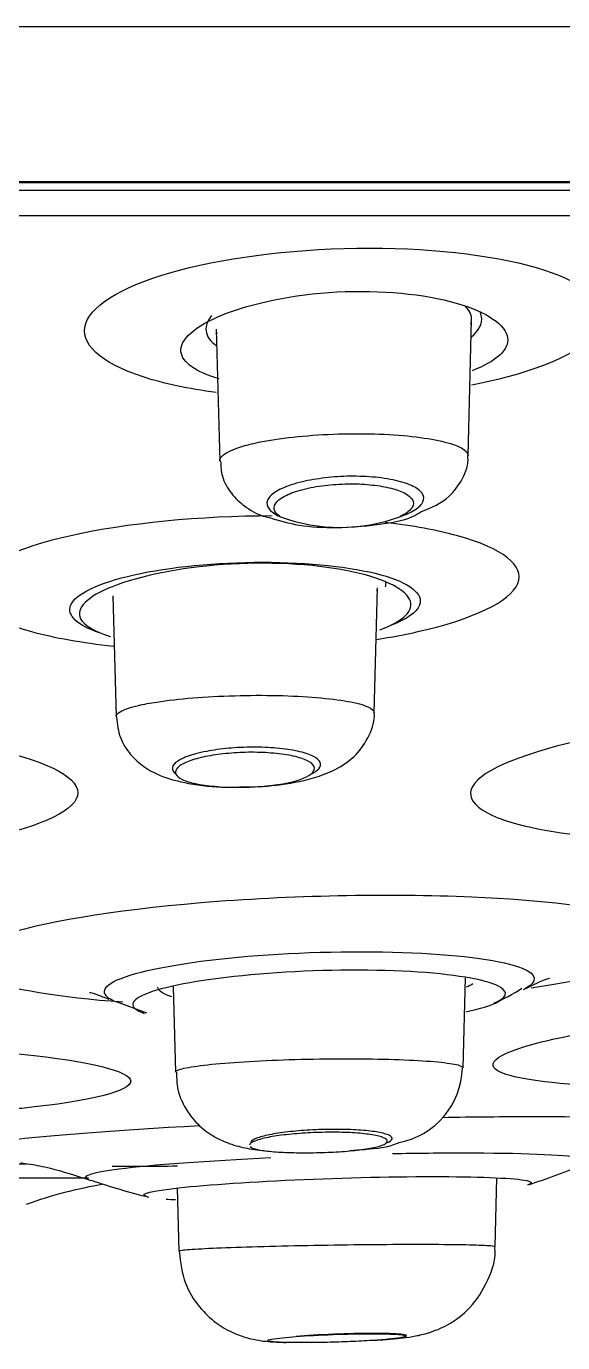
# Model space of a CAD drawing. Header units: millimetres. Extents: x -60 to 7633, y -2614 to 2146.
# Drawn here: x 3569.49 to 3575.33, y 1859.64 to 1873.98 of the extents above; entities that cross this region are included whole.
import ezdxf

# ---------------------------------------------------------------- set-up
doc = ezdxf.new("R2010")
doc.units = ezdxf.units.MM
doc.layers.get('0').update_dxf_attribs({"color": 250})

msp = doc.modelspace()

# ---------------------------------------------------------------- linework, layer by layer
at = {"linetype": 'Continuous'}
for p, q in [((3496.223, 1873.976), (3636.924, 1873.976)), ((3500.908, 1872.287), (3632.239, 1872.287)), ((3500.974, 1872.276), (3632.174, 1872.276)), ((3501.568, 1872.192), (3631.579, 1872.192)), ((3631.372, 1871.914), (3501.776, 1871.914)), ((3574.303, 1869.299), (3574.342, 1870.781)), ((3574.334, 1870.735), (3574.341, 1870.761)), ((3571.561, 1870.679), (3571.598, 1869.243)), ((3571.561, 1870.659), (3571.568, 1870.633)), ((3573.279, 1866.503), (3573.315, 1867.862)), ((3573.309, 1867.828), (3573.315, 1867.849)), ((3570.434, 1867.776), (3570.469, 1866.46)), ((3570.435, 1867.762), (3570.439, 1867.745)), ((3574.249, 1862.635), (3574.275, 1863.617)), ((3571.091, 1863.521), (3571.115, 1862.588)), ((3570.469, 1863.357), (3570.8, 1863.236)), ((3568.321, 1861.437), (3570.169, 1861.437)), ((3574.597, 1860.69), (3574.616, 1861.437)), ((3571.134, 1861.325), (3571.152, 1860.641)), ((3574.597, 1860.69), (3574.597, 1860.69))]:
    msp.add_line(p, q, dxfattribs=at)
for centre, radius, start, end in [((3572.909, 1870.4), 1.879, 249.7501, 290.2499), ((3571.866, 1873.567), 6.319, 284.6603, 284.6652), ((3571.572, 1873.603), 6.363, 258.429, 258.4353), ((3573.83, 1865.122), 1.935, 292.8984, 303.1932), ((3573.39, 1862.66), 0.853, 281.027, 358.2429), ((3572.653, 1868.605), 7.6, 287.6306, 292.6683), ((3572.653, 1868.605), 7.6, 251.1505, 256.0991), ((3571.168, 1856.439), 5, 99.6262, 109.5942)]:
    msp.add_arc(centre, radius, start, end, dxfattribs=at)
for points, knots in [([(3571.561, 1869.988), (3571.257, 1870.029), (3570.984, 1870.087), (3570.298, 1870.311), (3570.065, 1870.524), (3570.212, 1870.958), (3570.589, 1871.17), (3571.731, 1871.473), (3572.489, 1871.561), (3573.232, 1871.561)], [0, 0, 0, 0, 0.135802, 0.135802, 0.423868, 0.423868, 0.711934, 0.711934, 1, 1, 1, 1]), ([(3573.232, 1871.561), (3573.974, 1871.561), (3574.67, 1871.473), (3575.603, 1871.171), (3575.833, 1870.957), (3575.687, 1870.528), (3575.315, 1870.314), (3574.614, 1870.127), (3574.481, 1870.096), (3574.342, 1870.07)], [0, 0, 0, 0, 0.311039, 0.311039, 0.622079, 0.622079, 0.933118, 0.933118, 1, 1, 1, 1]), ([(3571.635, 1870.837), (3571.945, 1870.962), (3572.4, 1871.058), (3573.348, 1871.109), (3573.831, 1871.062), (3574.516, 1870.865), (3574.714, 1870.723), (3574.753, 1870.456), (3574.614, 1870.328), (3574.348, 1870.226)], [0, 0, 0, 0, 0.2545224, 0.2545224, 0.5090449, 0.5090449, 0.7635673, 0.7635673, 1, 1, 1, 1]), ([(3571.593, 1870.137), (3571.337, 1870.213), (3571.19, 1870.317), (3571.16, 1870.563), (3571.324, 1870.711), (3571.635, 1870.837)], [0, 0, 0, 0, 0.4601743, 0.4601743, 1, 1, 1, 1]), ([(3574.342, 1870.781), (3574.342, 1870.785), (3574.342, 1870.788), (3574.342, 1870.791), (3574.34, 1870.84), (3574.316, 1870.888), (3574.27, 1870.932)], [0, 0, 0, 0, 0.064351, 0.064351, 0.064351, 1, 1, 1, 1]), ([(3574.342, 1870.595), (3574.424, 1870.665), (3574.461, 1870.739), (3574.447, 1870.833), (3574.441, 1870.852), (3574.433, 1870.871)], [0, 0, 0, 0, 0.798816, 0.798816, 1, 1, 1, 1]), ([(3571.508, 1870.826), (3571.463, 1870.771), (3571.443, 1870.715), (3571.456, 1870.602), (3571.495, 1870.546), (3571.564, 1870.495)], [0, 0, 0, 0, 0.47544, 0.47544, 1, 1, 1, 1]), ([(3571.598, 1869.243), (3571.598, 1869.265), (3571.611, 1869.288), (3571.639, 1869.31), (3571.676, 1869.34), (3571.741, 1869.37), (3571.827, 1869.397), (3571.883, 1869.415), (3571.949, 1869.432), (3572.022, 1869.447)], [0, 0, 0, 0, 0.307504, 0.307504, 0.307504, 0.728316, 0.728316, 0.728316, 1, 1, 1, 1]), ([(3572.022, 1869.447), (3572.131, 1869.469), (3572.26, 1869.489), (3572.397, 1869.504), (3572.534, 1869.519), (3572.685, 1869.53), (3572.836, 1869.536), (3572.985, 1869.541), (3573.138, 1869.542), (3573.283, 1869.538), (3573.427, 1869.534), (3573.567, 1869.524), (3573.69, 1869.511), (3573.815, 1869.497), (3573.927, 1869.479), (3574.018, 1869.458), (3574.11, 1869.437), (3574.183, 1869.411), (3574.231, 1869.385), (3574.279, 1869.358), (3574.304, 1869.328), (3574.303, 1869.299)], [0, 0, 0, 0, 0.143634, 0.143634, 0.143634, 0.287393, 0.287393, 0.287393, 0.42936, 0.42936, 0.42936, 0.570214, 0.570214, 0.570214, 0.711762, 0.711762, 0.711762, 0.855481, 0.855481, 0.855481, 1, 1, 1, 1]), ([(3573.79, 1868.69), (3573.909, 1868.736), (3574.078, 1868.811), (3574.246, 1869.036), (3574.313, 1869.213), (3574.3, 1869.292), (3574.299, 1869.299)], [0, 0, 0, 0, 0.433857, 0.718477, 0.980239, 1, 1, 1, 1]), ([(3571.608, 1869.242), (3571.61, 1869.181), (3571.616, 1869.061), (3571.719, 1868.883), (3571.876, 1868.74), (3572.016, 1868.656), (3572.114, 1868.633), (3572.139, 1868.628)], [0, 0, 0, 0, 0.177952, 0.408976, 0.636849, 0.922575, 1, 1, 1, 1]), ([(3573.559, 1868.637), (3573.608, 1868.653), (3573.652, 1868.671), (3573.688, 1868.69), (3573.74, 1868.717), (3573.778, 1868.747), (3573.799, 1868.777), (3573.821, 1868.808), (3573.826, 1868.839), (3573.814, 1868.87), (3573.802, 1868.9), (3573.771, 1868.93), (3573.725, 1868.957), (3573.679, 1868.983), (3573.616, 1869.006), (3573.541, 1869.025), (3573.469, 1869.043), (3573.384, 1869.057), (3573.294, 1869.066), (3573.207, 1869.074), (3573.113, 1869.078), (3573.019, 1869.077), (3572.927, 1869.076), (3572.834, 1869.07), (3572.746, 1869.059), (3572.658, 1869.049), (3572.573, 1869.035), (3572.498, 1869.017), (3572.455, 1869.007), (3572.415, 1868.995), (3572.378, 1868.983), (3572.306, 1868.96), (3572.246, 1868.932), (3572.202, 1868.903), (3572.158, 1868.875), (3572.129, 1868.844), (3572.118, 1868.813), (3572.106, 1868.782), (3572.112, 1868.75), (3572.135, 1868.721), (3572.158, 1868.691), (3572.199, 1868.663), (3572.255, 1868.638), (3572.256, 1868.638), (3572.257, 1868.637), (3572.258, 1868.637)], [0, 0, 0, 0, 0.053083, 0.053083, 0.053083, 0.128611, 0.128611, 0.128611, 0.206921, 0.206921, 0.206921, 0.286187, 0.286187, 0.286187, 0.363945, 0.363945, 0.363945, 0.438397, 0.438397, 0.438397, 0.509426, 0.509426, 0.509426, 0.578493, 0.578493, 0.578493, 0.647726, 0.647726, 0.647726, 0.686514, 0.686514, 0.686514, 0.763665, 0.763665, 0.763665, 0.840691, 0.840691, 0.840691, 0.919556, 0.919556, 0.919556, 0.998628, 0.998628, 0.998628, 1, 1, 1, 1]), ([(3572.258, 1868.637), (3572.256, 1868.639), (3572.253, 1868.64), (3572.25, 1868.642), (3572.217, 1868.666), (3572.197, 1868.691), (3572.192, 1868.717), (3572.186, 1868.744), (3572.196, 1868.772), (3572.22, 1868.799), (3572.245, 1868.827), (3572.286, 1868.854), (3572.34, 1868.878), (3572.392, 1868.902), (3572.459, 1868.924), (3572.535, 1868.941), (3572.607, 1868.958), (3572.69, 1868.972), (3572.775, 1868.981), (3572.856, 1868.99), (3572.943, 1868.994), (3573.026, 1868.995), (3573.107, 1868.995), (3573.188, 1868.99), (3573.262, 1868.982), (3573.336, 1868.974), (3573.405, 1868.962), (3573.464, 1868.947), (3573.524, 1868.932), (3573.575, 1868.913), (3573.614, 1868.892), (3573.655, 1868.871), (3573.683, 1868.846), (3573.697, 1868.821), (3573.712, 1868.795), (3573.711, 1868.767), (3573.696, 1868.74), (3573.681, 1868.713), (3573.649, 1868.685), (3573.604, 1868.659), (3573.59, 1868.652), (3573.575, 1868.644), (3573.559, 1868.637)], [0, 0, 0, 0, 0.00631, 0.00631, 0.00631, 0.087366, 0.087366, 0.087366, 0.171581, 0.171581, 0.171581, 0.257165, 0.257165, 0.257165, 0.341488, 0.341488, 0.341488, 0.422431, 0.422431, 0.422431, 0.499593, 0.499593, 0.499593, 0.574356, 0.574356, 0.574356, 0.648973, 0.648973, 0.648973, 0.725579, 0.725579, 0.725579, 0.805522, 0.805522, 0.805522, 0.888893, 0.888893, 0.888893, 0.974307, 0.974307, 0.974307, 1, 1, 1, 1]), ([(3572.139, 1868.628), (3572.25, 1868.593), (3572.454, 1868.533), (3572.879, 1868.509), (3573.313, 1868.546), (3573.635, 1868.597), (3573.758, 1868.671), (3573.79, 1868.69)], [0, 0, 0, 0, 0.21419, 0.446188, 0.687256, 0.929103, 1, 1, 1, 1]), ([(3572.17, 1868.645), (3571.383, 1868.645), (3570.581, 1868.565), (3569.371, 1868.294), (3568.97, 1868.102), (3568.811, 1867.717), (3569.049, 1867.525), (3569.795, 1867.318), (3570.1, 1867.265), (3570.44, 1867.228)], [0, 0, 0, 0, 0.286185, 0.286185, 0.572369, 0.572369, 0.858554, 0.858554, 1, 1, 1, 1]), ([(3573.307, 1867.301), (3573.466, 1867.326), (3573.617, 1867.354), (3574.362, 1867.522), (3574.764, 1867.714), (3574.925, 1868.103), (3574.682, 1868.293), (3573.968, 1868.49), (3573.7, 1868.539), (3573.401, 1868.575)], [0, 0, 0, 0, 0.086467, 0.086467, 0.460097, 0.460097, 0.833727, 0.833727, 1, 1, 1, 1]), ([(3570.29, 1867.371), (3570.046, 1867.455), (3569.93, 1867.562), (3570.024, 1867.796), (3570.28, 1867.917), (3571.052, 1868.091), (3571.565, 1868.141), (3572.066, 1868.141)], [0, 0, 0, 0, 0.305581, 0.305581, 0.65279, 0.65279, 1, 1, 1, 1]), ([(3573.666, 1867.738), (3573.606, 1867.859), (3573.362, 1867.975), (3572.615, 1868.123), (3572.11, 1868.149), (3571.16, 1868.081), (3570.721, 1867.99), (3570.153, 1867.767), (3570.026, 1867.638), (3570.119, 1867.454), (3570.232, 1867.388), (3570.407, 1867.334)], [0, 0, 0, 0, 0.215568, 0.215568, 0.431137, 0.431137, 0.646705, 0.646705, 0.862274, 0.862274, 1, 1, 1, 1]), ([(3572.066, 1868.141), (3572.568, 1868.141), (3573.038, 1868.091), (3573.668, 1867.918), (3573.824, 1867.795), (3573.743, 1867.597), (3573.637, 1867.522), (3573.47, 1867.455)], [0, 0, 0, 0, 0.382928, 0.382928, 0.765856, 0.765856, 1, 1, 1, 1]), ([(3570.913, 1866.619), (3571.027, 1866.637), (3571.161, 1866.652), (3571.304, 1866.664), (3571.448, 1866.676), (3571.605, 1866.684), (3571.761, 1866.688), (3571.917, 1866.693), (3572.077, 1866.693), (3572.228, 1866.69), (3572.379, 1866.686), (3572.525, 1866.679), (3572.654, 1866.668), (3572.783, 1866.657), (3572.9, 1866.643), (3572.993, 1866.626), (3573.088, 1866.609), (3573.162, 1866.589), (3573.211, 1866.567), (3573.257, 1866.547), (3573.28, 1866.525), (3573.279, 1866.503)], [0, 0, 0, 0, 0.144304, 0.144304, 0.144304, 0.288678, 0.288678, 0.288678, 0.432032, 0.432032, 0.432032, 0.574763, 0.574763, 0.574763, 0.717914, 0.717914, 0.717914, 0.862334, 0.862334, 0.862334, 1, 1, 1, 1]), ([(3570.469, 1866.46), (3570.468, 1866.478), (3570.484, 1866.496), (3570.515, 1866.514), (3570.556, 1866.538), (3570.624, 1866.561), (3570.714, 1866.582), (3570.771, 1866.595), (3570.838, 1866.608), (3570.913, 1866.619)], [0, 0, 0, 0, 0.319872, 0.319872, 0.319872, 0.735848, 0.735848, 0.735848, 1, 1, 1, 1]), ([(3570.475, 1866.458), (3570.483, 1866.373), (3570.499, 1866.232), (3570.62, 1866.041), (3570.776, 1865.904), (3570.984, 1865.797), (3571.262, 1865.724), (3571.583, 1865.687), (3571.775, 1865.693), (3571.834, 1865.695)], [0, 0, 0, 0, 0.12564, 0.245303, 0.35966, 0.485695, 0.686471, 0.915505, 1, 1, 1, 1]), ([(3571.834, 1865.695), (3571.92, 1865.696), (3572.126, 1865.697), (3572.503, 1865.753), (3572.818, 1865.848), (3573.083, 1866.023), (3573.23, 1866.243), (3573.293, 1866.424), (3573.279, 1866.502), (3573.278, 1866.504)], [0, 0, 0, 0, 0.115488, 0.322937, 0.569234, 0.732467, 0.869134, 0.997538, 1, 1, 1, 1]), ([(3578.658, 1866.507), (3577.784, 1866.507), (3576.832, 1866.431), (3575.279, 1866.173), (3574.685, 1865.989), (3574.214, 1865.622), (3574.332, 1865.439), (3575.117, 1865.208), (3575.63, 1865.141), (3576.229, 1865.114)], [0, 0, 0, 0, 0.266688, 0.266688, 0.533376, 0.533376, 0.800064, 0.800064, 1, 1, 1, 1]), ([(3566.573, 1866.328), (3567.492, 1866.328), (3568.391, 1866.253), (3569.675, 1865.996), (3570.052, 1865.814), (3570.053, 1865.449), (3569.684, 1865.267), (3568.815, 1865.091), (3568.566, 1865.054), (3568.298, 1865.023)], [0, 0, 0, 0, 0.2995062, 0.2995062, 0.5990125, 0.5990125, 0.8985187, 0.8985187, 1, 1, 1, 1]), ([(3572.592, 1865.834), (3572.629, 1865.852), (3572.658, 1865.871), (3572.676, 1865.891), (3572.697, 1865.914), (3572.703, 1865.939), (3572.693, 1865.963), (3572.682, 1865.986), (3572.655, 1866.009), (3572.614, 1866.03), (3572.572, 1866.05), (3572.515, 1866.069), (3572.447, 1866.084), (3572.381, 1866.098), (3572.303, 1866.11), (3572.218, 1866.117), (3572.137, 1866.124), (3572.048, 1866.128), (3571.958, 1866.127), (3571.871, 1866.127), (3571.781, 1866.123), (3571.696, 1866.115), (3571.611, 1866.107), (3571.529, 1866.096), (3571.456, 1866.082), (3571.413, 1866.074), (3571.373, 1866.065), (3571.336, 1866.055), (3571.268, 1866.036), (3571.212, 1866.015), (3571.17, 1865.993), (3571.128, 1865.971), (3571.1, 1865.947), (3571.089, 1865.923), (3571.077, 1865.899), (3571.081, 1865.874), (3571.101, 1865.852), (3571.106, 1865.846), (3571.113, 1865.84), (3571.12, 1865.834)], [0, 0, 0, 0, 0.072271, 0.072271, 0.072271, 0.160454, 0.160454, 0.160454, 0.24944, 0.24944, 0.24944, 0.33732, 0.33732, 0.33732, 0.422668, 0.422668, 0.422668, 0.505287, 0.505287, 0.505287, 0.586232, 0.586232, 0.586232, 0.667187, 0.667187, 0.667187, 0.714133, 0.714133, 0.714133, 0.801433, 0.801433, 0.801433, 0.888632, 0.888632, 0.888632, 0.977264, 0.977264, 0.977264, 1, 1, 1, 1]), ([(3572.592, 1865.834), (3572.605, 1865.844), (3572.615, 1865.855), (3572.621, 1865.866), (3572.635, 1865.888), (3572.633, 1865.911), (3572.617, 1865.933), (3572.6, 1865.954), (3572.568, 1865.975), (3572.522, 1865.994), (3572.477, 1866.012), (3572.418, 1866.027), (3572.35, 1866.04), (3572.284, 1866.052), (3572.207, 1866.061), (3572.126, 1866.066), (3572.048, 1866.071), (3571.963, 1866.073), (3571.88, 1866.071), (3571.798, 1866.069), (3571.714, 1866.063), (3571.637, 1866.054), (3571.559, 1866.046), (3571.484, 1866.034), (3571.419, 1866.02), (3571.352, 1866.005), (3571.294, 1865.987), (3571.247, 1865.969), (3571.199, 1865.949), (3571.163, 1865.928), (3571.141, 1865.907), (3571.119, 1865.884), (3571.111, 1865.861), (3571.118, 1865.839), (3571.119, 1865.838), (3571.119, 1865.836), (3571.12, 1865.834)], [0, 0, 0, 0, 0.046942, 0.046942, 0.046942, 0.145314, 0.145314, 0.145314, 0.244098, 0.244098, 0.244098, 0.341206, 0.341206, 0.341206, 0.435322, 0.435322, 0.435322, 0.526582, 0.526582, 0.526582, 0.616384, 0.616384, 0.616384, 0.706642, 0.706642, 0.706642, 0.799003, 0.799003, 0.799003, 0.894283, 0.894283, 0.894283, 0.992122, 0.992122, 0.992122, 1, 1, 1, 1]), ([(3571.12, 1865.834), (3571.129, 1865.813), (3571.152, 1865.793), (3571.225, 1865.758), (3571.275, 1865.743), (3571.455, 1865.705), (3571.62, 1865.691), (3571.964, 1865.691), (3572.142, 1865.704), (3572.43, 1865.755), (3572.538, 1865.791), (3572.592, 1865.834)], [0, 0, 0, 0, 0.125, 0.125, 0.25, 0.25, 0.5, 0.5, 0.75, 0.75, 1, 1, 1, 1]), ([(3576.121, 1864.282), (3575.738, 1864.385), (3575.104, 1864.462), (3573.437, 1864.534), (3572.354, 1864.512), (3570.431, 1864.351), (3569.625, 1864.216), (3568.752, 1863.912), (3568.688, 1863.744), (3569.027, 1863.606)], [0, 0, 0, 0, 0.217793, 0.217793, 0.478529, 0.478529, 0.739264, 0.739264, 1, 1, 1, 1]), ([(3570.474, 1863.35), (3570.268, 1863.434), (3570.307, 1863.535), (3570.835, 1863.72), (3571.328, 1863.802), (3572.481, 1863.899), (3573.137, 1863.913), (3574.253, 1863.865), (3574.69, 1863.803), (3575.059, 1863.654), (3575.066, 1863.575), (3574.922, 1863.497)], [0, 0, 0, 0, 0.207826, 0.207826, 0.415652, 0.415652, 0.623478, 0.623478, 0.831304, 0.831304, 1, 1, 1, 1]), ([(3574.991, 1863.508), (3575.482, 1863.58), (3575.888, 1863.666), (3576.312, 1863.815), (3576.42, 1863.871), (3576.479, 1863.927)], [0, 0, 0, 0, 0.633129, 0.633129, 1, 1, 1, 1]), ([(3574.66, 1863.511), (3574.541, 1863.586), (3574.211, 1863.648), (3573.31, 1863.709), (3572.74, 1863.706), (3571.704, 1863.636), (3571.241, 1863.571), (3570.676, 1863.418), (3570.584, 1863.333), (3570.72, 1863.251), (3570.745, 1863.24), (3570.776, 1863.229)], [0, 0, 0, 0, 0.240146, 0.240146, 0.480292, 0.480292, 0.720438, 0.720438, 0.960584, 0.960584, 1, 1, 1, 1]), ([(3574.907, 1863.489), (3574.995, 1863.53), (3575.128, 1863.595), (3575.185, 1863.611), (3575.19, 1863.612), (3575.19, 1863.612)], [0, 0, 0, 0, 0.50111, 0.910151, 1, 1, 1, 1]), ([(3570.178, 1863.458), (3570.178, 1863.458), (3570.182, 1863.458), (3570.23, 1863.448), (3570.34, 1863.403), (3570.391, 1863.382)], [0, 0, 0, 0, 0.116102, 0.660001, 1, 1, 1, 1]), ([(3571.076, 1863.409), (3571.029, 1863.424), (3570.993, 1863.44), (3570.939, 1863.476), (3570.925, 1863.496), (3570.925, 1863.516)], [0, 0, 0, 0, 0.471828, 0.471828, 1, 1, 1, 1]), ([(3574.278, 1863.247), (3574.299, 1863.252), (3574.464, 1863.287), (3574.582, 1863.321), (3574.675, 1863.382)], [0, 0, 0, 0, 0.122929, 1, 1, 1, 1]), ([(3576.03, 1862.425), (3575.403, 1862.444), (3574.935, 1862.493), (3574.433, 1862.657), (3574.576, 1862.788), (3575.662, 1863.055), (3576.585, 1863.186), (3578.676, 1863.372), (3579.832, 1863.427), (3580.783, 1863.427)], [0, 0, 0, 0, 0.2026358, 0.2026358, 0.4684239, 0.4684239, 0.7342119, 0.7342119, 1, 1, 1, 1]), ([(3566.572, 1862.907), (3567.644, 1862.907), (3568.691, 1862.862), (3570.188, 1862.708), (3570.627, 1862.599), (3570.629, 1862.382), (3570.199, 1862.273), (3569.375, 1862.188), (3569.305, 1862.181), (3569.233, 1862.175)], [0, 0, 0, 0, 0.323681, 0.323681, 0.647362, 0.647362, 0.971043, 0.971043, 1, 1, 1, 1]), ([(3571.115, 1862.588), (3571.115, 1862.595), (3571.123, 1862.603), (3571.14, 1862.61), (3571.171, 1862.624), (3571.232, 1862.638), (3571.319, 1862.651), (3571.405, 1862.664), (3571.52, 1862.676), (3571.652, 1862.687), (3571.785, 1862.698), (3571.939, 1862.708), (3572.103, 1862.715), (3572.266, 1862.723), (3572.442, 1862.728), (3572.618, 1862.732), (3572.792, 1862.735), (3572.971, 1862.736), (3573.139, 1862.734), (3573.306, 1862.733), (3573.467, 1862.729), (3573.608, 1862.723), (3573.749, 1862.718), (3573.874, 1862.71), (3573.973, 1862.7), (3574.072, 1862.69), (3574.148, 1862.679), (3574.194, 1862.667), (3574.231, 1862.657), (3574.249, 1862.646), (3574.249, 1862.636)], [0, 0, 0, 0, 0.056946, 0.056946, 0.056946, 0.164617, 0.164617, 0.164617, 0.272312, 0.272312, 0.272312, 0.379821, 0.379821, 0.379821, 0.487016, 0.487016, 0.487016, 0.593907, 0.593907, 0.593907, 0.700639, 0.700639, 0.700639, 0.807425, 0.807425, 0.807425, 0.914456, 0.914456, 0.914456, 1, 1, 1, 1]), ([(3571.128, 1862.588), (3571.128, 1862.519), (3571.131, 1862.376), (3571.236, 1862.16), (3571.389, 1861.984), (3571.562, 1861.867), (3571.741, 1861.794), (3571.929, 1861.75), (3572.065, 1861.734), (3572.149, 1861.726)], [0, 0, 0, 0, 0.115138, 0.281529, 0.422786, 0.552439, 0.678723, 0.831544, 1, 1, 1, 1]), ([(3575.001, 1862.106), (3575.979, 1862.106), (3576.704, 1862.076), (3577.018, 1862.022), (3577.039, 1862.018), (3577.057, 1862.013)], [0, 0, 0, 0, 0.922613, 0.922613, 1, 1, 1, 1]), ([(3569.491, 1861.583), (3569.149, 1861.597), (3568.892, 1861.617), (3568.456, 1861.692), (3568.605, 1861.762), (3569.661, 1861.897), (3570.46, 1861.959), (3571.38, 1862.008)], [0, 0, 0, 0, 0.210312, 0.210312, 0.629987, 0.629987, 1, 1, 1, 1]), ([(3573.408, 1861.815), (3573.422, 1861.82), (3573.433, 1861.825), (3573.443, 1861.831), (3573.468, 1861.844), (3573.48, 1861.859), (3573.476, 1861.872), (3573.473, 1861.886), (3573.454, 1861.899), (3573.421, 1861.911), (3573.388, 1861.922), (3573.341, 1861.933), (3573.283, 1861.941), (3573.226, 1861.95), (3573.156, 1861.956), (3573.08, 1861.961), (3573.005, 1861.965), (3572.922, 1861.967), (3572.837, 1861.966), (3572.753, 1861.966), (3572.665, 1861.963), (3572.581, 1861.959), (3572.497, 1861.954), (3572.415, 1861.947), (3572.34, 1861.938), (3572.265, 1861.93), (3572.196, 1861.919), (3572.138, 1861.907), (3572.08, 1861.895), (3572.032, 1861.882), (3571.999, 1861.869), (3571.964, 1861.855), (3571.944, 1861.841), (3571.938, 1861.827), (3571.936, 1861.823), (3571.936, 1861.819), (3571.937, 1861.815)], [0, 0, 0, 0, 0.035327, 0.035327, 0.035327, 0.130433, 0.130433, 0.130433, 0.225814, 0.225814, 0.225814, 0.320691, 0.320691, 0.320691, 0.414506, 0.414506, 0.414506, 0.507187, 0.507187, 0.507187, 0.599167, 0.599167, 0.599167, 0.691166, 0.691166, 0.691166, 0.783886, 0.783886, 0.783886, 0.877721, 0.877721, 0.877721, 0.972595, 0.972595, 0.972595, 1, 1, 1, 1]), ([(3571.931, 1861.778), (3571.943, 1861.766), (3571.97, 1861.756), (3572.01, 1861.747), (3572.049, 1861.738), (3572.102, 1861.731), (3572.164, 1861.725), (3572.226, 1861.719), (3572.298, 1861.715), (3572.375, 1861.713), (3572.452, 1861.711), (3572.535, 1861.711), (3572.619, 1861.712), (3572.702, 1861.713), (3572.787, 1861.716), (3572.868, 1861.721), (3572.948, 1861.725), (3573.026, 1861.732), (3573.095, 1861.74), (3573.164, 1861.747), (3573.226, 1861.757), (3573.275, 1861.767), (3573.325, 1861.778), (3573.364, 1861.79), (3573.389, 1861.803), (3573.397, 1861.807), (3573.403, 1861.811), (3573.408, 1861.815)], [0, 0, 0, 0, 0.122129, 0.122129, 0.122129, 0.243418, 0.243418, 0.243418, 0.363695, 0.363695, 0.363695, 0.483268, 0.483268, 0.483268, 0.602545, 0.602545, 0.602545, 0.72196, 0.72196, 0.72196, 0.841928, 0.841928, 0.841928, 0.962798, 0.962798, 0.962798, 1, 1, 1, 1]), ([(3573.408, 1861.815), (3573.417, 1861.823), (3573.422, 1861.83), (3573.423, 1861.837), (3573.424, 1861.851), (3573.41, 1861.864), (3573.382, 1861.875), (3573.355, 1861.887), (3573.313, 1861.898), (3573.26, 1861.906), (3573.207, 1861.915), (3573.142, 1861.922), (3573.071, 1861.927), (3573, 1861.932), (3572.92, 1861.934), (3572.838, 1861.935), (3572.757, 1861.935), (3572.672, 1861.933), (3572.59, 1861.929), (3572.507, 1861.925), (3572.426, 1861.919), (3572.351, 1861.911), (3572.276, 1861.903), (3572.206, 1861.894), (3572.147, 1861.883), (3572.087, 1861.872), (3572.037, 1861.859), (3572, 1861.846), (3571.971, 1861.836), (3571.95, 1861.826), (3571.937, 1861.815)], [0, 0, 0, 0, 0.059412, 0.059412, 0.059412, 0.1687, 0.1687, 0.1687, 0.27754, 0.27754, 0.27754, 0.385227, 0.385227, 0.385227, 0.491583, 0.491583, 0.491583, 0.597022, 0.597022, 0.597022, 0.702346, 0.702346, 0.702346, 0.808389, 0.808389, 0.808389, 0.915675, 0.915675, 0.915675, 1, 1, 1, 1]), ([(3573.016, 1861.735), (3573.076, 1861.739), (3573.261, 1861.757), (3573.435, 1861.77), (3573.547, 1861.821), (3573.553, 1861.823)], [0, 0, 0, 0, 0.268008, 0.964974, 1, 1, 1, 1]), ([(3575.59, 1861.596), (3575.645, 1861.618), (3575.625, 1861.639), (3575.343, 1861.688), (3574.876, 1861.707), (3574.248, 1861.707)], [0, 0, 0, 0, 0.34335, 0.34335, 1, 1, 1, 1]), ([(3569.431, 1861.601), (3569.431, 1861.601), (3569.441, 1861.6), (3569.52, 1861.59), (3569.784, 1861.544), (3570.025, 1861.465), (3570.195, 1861.41)], [0, 0, 0, 0, 0.111102, 0.354477, 0.615432, 1, 1, 1, 1]), ([(3572.156, 1861.655), (3571.469, 1861.623), (3570.858, 1861.578), (3570.197, 1861.494), (3570.077, 1861.455), (3570.165, 1861.424)], [0, 0, 0, 0, 0.538244, 0.538244, 1, 1, 1, 1]), ([(3571.138, 1861.564), (3571.001, 1861.563), (3570.868, 1861.562), (3570.632, 1861.562), (3570.529, 1861.563), (3570.428, 1861.563)], [0, 0, 0, 0, 0.5493785, 0.5493785, 1, 1, 1, 1]), ([(3570.809, 1861.232), (3570.716, 1861.256), (3570.8, 1861.286), (3571.312, 1861.351), (3571.776, 1861.386), (3572.314, 1861.412)], [0, 0, 0, 0, 0.472501, 0.472501, 1, 1, 1, 1]), ([(3572.314, 1861.412), (3572.851, 1861.437), (3573.438, 1861.452), (3574.399, 1861.452), (3574.767, 1861.438), (3575.002, 1861.399), (3575.014, 1861.381), (3574.954, 1861.362)], [0, 0, 0, 0, 0.386201, 0.386201, 0.772401, 0.772401, 1, 1, 1, 1]), ([(3571.152, 1860.642), (3571.152, 1860.644), (3571.164, 1860.648), (3571.188, 1860.651), (3571.227, 1860.656), (3571.299, 1860.661), (3571.398, 1860.667), (3571.497, 1860.672), (3571.627, 1860.678), (3571.775, 1860.683), (3571.924, 1860.688), (3572.096, 1860.693), (3572.276, 1860.697), (3572.457, 1860.702), (3572.652, 1860.705), (3572.845, 1860.708), (3573.038, 1860.711), (3573.234, 1860.713), (3573.417, 1860.714), (3573.6, 1860.715), (3573.775, 1860.715), (3573.927, 1860.715), (3574.08, 1860.714), (3574.214, 1860.712), (3574.319, 1860.71), (3574.424, 1860.707), (3574.502, 1860.704), (3574.548, 1860.7), (3574.58, 1860.697), (3574.597, 1860.694), (3574.597, 1860.691)], [0, 0, 0, 0, 0.065197, 0.065197, 0.065197, 0.172538, 0.172538, 0.172538, 0.279906, 0.279906, 0.279906, 0.387273, 0.387273, 0.387273, 0.494613, 0.494613, 0.494613, 0.601912, 0.601912, 0.601912, 0.709172, 0.709172, 0.709172, 0.816413, 0.816413, 0.816413, 0.923665, 0.923665, 0.923665, 1, 1, 1, 1]), ([(3573.284, 1859.67), (3573.349, 1859.674), (3573.517, 1859.686), (3573.677, 1859.703), (3573.884, 1859.749), (3574.106, 1859.84), (3574.348, 1860.026), (3574.528, 1860.314), (3574.614, 1860.57), (3574.595, 1860.687), (3574.594, 1860.693)], [0, 0, 0, 0, 0.09751, 0.285157, 0.37486, 0.488381, 0.639751, 0.815905, 0.992172, 1, 1, 1, 1]), ([(3571.158, 1860.639), (3571.171, 1860.51), (3571.195, 1860.305), (3571.359, 1860.037), (3571.544, 1859.86), (3571.729, 1859.752), (3571.893, 1859.694), (3572.026, 1859.667), (3572.158, 1859.652), (3572.249, 1859.648), (3572.319, 1859.646)], [0, 0, 0, 0, 0.190393, 0.353298, 0.489117, 0.604348, 0.700106, 0.777004, 0.853975, 1, 1, 1, 1]), ([(3573.621, 1859.711), (3573.612, 1859.705), (3573.589, 1859.7), (3573.553, 1859.694), (3573.516, 1859.689), (3573.466, 1859.683), (3573.407, 1859.678), (3573.348, 1859.673), (3573.277, 1859.668), (3573.201, 1859.664), (3573.125, 1859.659), (3573.042, 1859.656), (3572.958, 1859.653), (3572.874, 1859.65), (3572.788, 1859.647), (3572.706, 1859.646), (3572.624, 1859.644), (3572.544, 1859.644), (3572.472, 1859.644), (3572.401, 1859.644), (3572.337, 1859.645), (3572.284, 1859.647), (3572.232, 1859.649), (3572.19, 1859.651), (3572.162, 1859.655), (3572.135, 1859.658), (3572.12, 1859.662), (3572.12, 1859.667), (3572.12, 1859.671), (3572.135, 1859.676), (3572.163, 1859.681), (3572.191, 1859.687), (3572.233, 1859.692), (3572.286, 1859.698), (3572.327, 1859.702), (3572.376, 1859.706), (3572.43, 1859.711)], [0, 0, 0, 0, 0.085051, 0.085051, 0.085051, 0.170102, 0.170102, 0.170102, 0.25515, 0.25515, 0.25515, 0.340102, 0.340102, 0.340102, 0.424906, 0.424906, 0.424906, 0.509572, 0.509572, 0.509572, 0.594158, 0.594158, 0.594158, 0.67875, 0.67875, 0.67875, 0.763431, 0.763431, 0.763431, 0.848253, 0.848253, 0.848253, 0.93322, 0.93322, 0.93322, 1, 1, 1, 1]), ([(3573.621, 1859.711), (3573.65, 1859.72), (3573.632, 1859.729), (3573.507, 1859.741), (3573.403, 1859.744), (3573.14, 1859.744), (3572.988, 1859.741), (3572.687, 1859.729), (3572.543, 1859.72), (3572.43, 1859.711)], [0, 0, 0, 0, 0.25, 0.25, 0.5, 0.5, 0.75, 0.75, 1, 1, 1, 1]), ([(3572.43, 1859.711), (3572.548, 1859.72), (3572.688, 1859.727), (3572.977, 1859.738), (3573.124, 1859.741), (3573.374, 1859.741), (3573.478, 1859.738), (3573.609, 1859.727), (3573.636, 1859.72), (3573.621, 1859.711)], [0, 0, 0, 0, 0.25, 0.25, 0.5, 0.5, 0.75, 0.75, 1, 1, 1, 1])]:
    msp.add_open_spline(points, degree=3, knots=knots, dxfattribs=at)
for points in [[(3573.405, 1867.927), (3573.407, 1867.909), (3573.406, 1867.892), (3573.401, 1867.874)], [(3573.341, 1867.406), (3573.607, 1867.501), (3573.725, 1867.62), (3573.666, 1867.738)], [(3569.027, 1863.606), (3569.307, 1863.493), (3569.849, 1863.404), (3570.541, 1863.354)], [(3574.357, 1863.549), (3574.337, 1863.537), (3574.313, 1863.525), (3574.284, 1863.513)], [(3574.588, 1863.339), (3574.719, 1863.396), (3574.747, 1863.456), (3574.66, 1863.511)], [(3574.024, 1862.097), (3574.364, 1862.103), (3574.693, 1862.106), (3575.001, 1862.106)], [(3571.937, 1861.815), (3571.928, 1861.808), (3571.923, 1861.801), (3571.923, 1861.794)], [(3574.248, 1861.707), (3574.008, 1861.707), (3573.748, 1861.704), (3573.48, 1861.699)], [(3571.013, 1861.207), (3571.046, 1861.205), (3571.081, 1861.203), (3571.118, 1861.201)]]:
    msp.add_open_spline(points, degree=3, dxfattribs=at)

doc.saveas('drawing.dxf')
